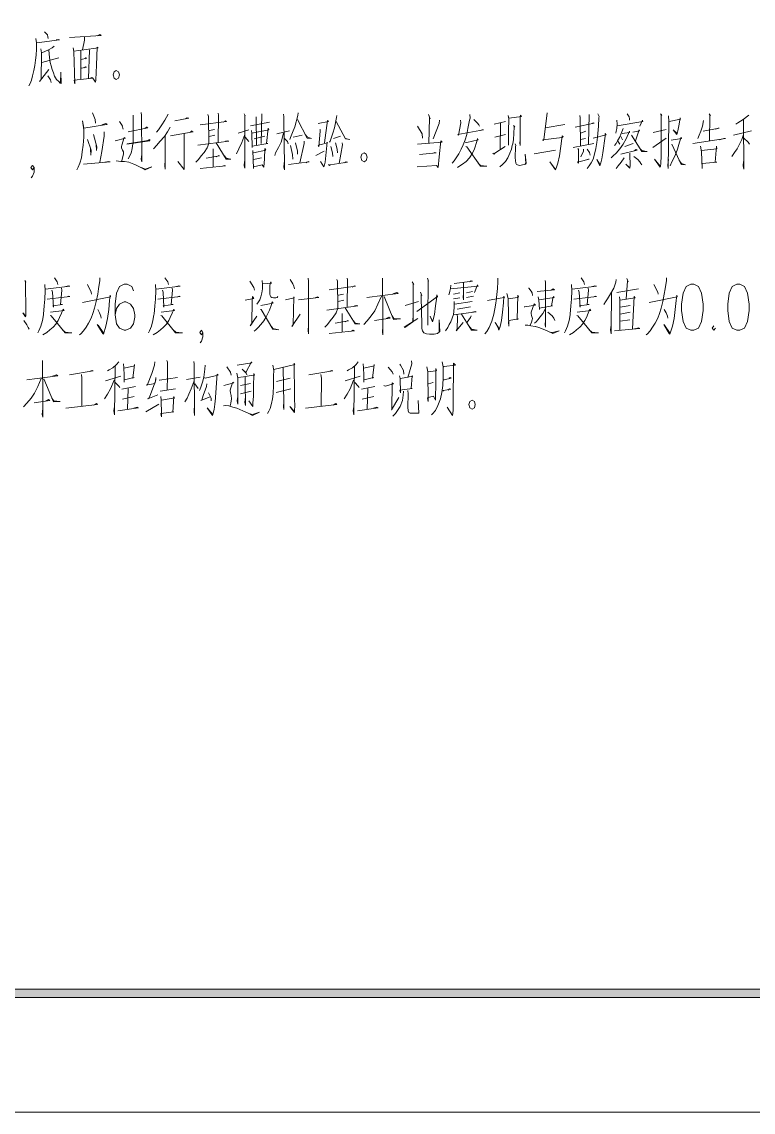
# Model space of a CAD drawing. Header units: millimetres. Extents: x 0 to 586, y 0 to 414.
# Drawn here: x 399.9 to 460.6, y 0 to 90.4 of the extents above; entities that cross this region are included whole.
import ezdxf

# ---------------------------------------------------------------- set-up
doc = ezdxf.new("R2010")
doc.units = ezdxf.units.MM

msp = doc.modelspace()

# ---------------------------------------------------------------- hatches: boundary and pattern name
h = msp.add_hatch(color=0)
h.dxf.hatch_style = 2
h.paths.add_polyline_path([(24.302861, 9.514417), (24.994306, 10.205861), (575.429944, 10.205861), (576.117861, 9.514417)])

# ---------------------------------------------------------------- linework, layer by layer
at = {"color": 0, "lineweight": 0}
for points in [[(0, 0), (585.632278, 0), (585.632278, 414.0835), (0, 414.0835)], [(407.969861, 86.038972), (407.895778, 86.300028), (407.708806, 86.409389), (407.525361, 86.300028), (407.44775, 86.038972), (407.525361, 85.774389), (407.708806, 85.665028), (407.895778, 85.774389)], [(428.526222, 79.202139), (428.448611, 79.466722), (428.265167, 79.576083), (428.078194, 79.466722), (428.004111, 79.202139), (428.078194, 78.937556), (428.265167, 78.828194), (428.448611, 78.937556)], [(455.379667, 68.67525), (454.998667, 68.491806), (454.744667, 67.945), (454.617667, 67.034833), (454.617667, 66.488028), (454.744667, 65.577861), (454.998667, 65.034583), (455.379667, 64.851139), (455.637194, 64.851139), (456.018194, 65.034583), (456.272194, 65.577861), (456.399194, 66.488028), (456.399194, 67.034833), (456.272194, 67.945), (456.018194, 68.491806), (455.637194, 68.67525)], [(459.203778, 68.67525), (458.822778, 68.491806), (458.56525, 67.945), (458.43825, 67.034833), (458.43825, 66.488028), (458.56525, 65.577861), (458.822778, 65.034583), (459.203778, 64.851139), (459.457778, 64.851139), (459.838778, 65.034583), (460.096306, 65.577861), (460.223306, 66.488028), (460.223306, 67.034833), (460.096306, 67.945), (459.838778, 68.491806), (459.457778, 68.67525)], [(437.497361, 58.695167), (437.41975, 58.95975), (437.236306, 59.069111), (437.052861, 58.95975), (436.97525, 58.695167), (437.052861, 58.430583), (437.236306, 58.321222), (437.41975, 58.430583)], [(24.302861, 9.514417), (24.994306, 10.205861), (575.429944, 10.205861), (576.117861, 9.514417)]]:
    msp.add_lwpolyline(points, close=True, dxfattribs=at)
for points in [[(401.7645, 89.616139), (401.997333, 89.355083), (402.025556, 89.203389), (402.05025, 89.055222)], [(401.03425, 89.055222), (401.083639, 88.684806), (401.083639, 88.162694), (401.058944, 87.675861), (401.006028, 87.266639), (400.953111, 86.818611), (400.8755, 86.409389), (400.773194, 85.961361), (400.667361, 85.590944), (400.561528, 85.329889), (400.459222, 85.142917)], [(401.111861, 88.684806), (403.013333, 88.942333), (402.911028, 88.981139), (402.727583, 88.942333)], [(403.824722, 89.129306), (406.456444, 89.316278), (406.354139, 89.390361), (406.117778, 89.281)], [(405.077083, 89.168111), (405.077083, 88.907056), (404.918333, 88.123889)], [(401.450528, 88.197972), (401.503444, 87.862833), (401.503444, 87.78875), (401.475222, 85.665028), (401.344694, 85.478056), (402.103167, 86.483472)], [(402.544139, 88.42375), (402.388917, 88.272056), (402.074944, 88.123889), (401.528139, 87.862833)], [(402.103167, 88.088611), (402.180778, 87.492417), (402.233694, 87.079667), (402.311306, 86.783333), (402.388917, 86.483472), (402.49475, 86.222417), (402.597056, 85.926083), (402.755806, 85.665028), (402.935722, 85.478056), (403.06625, 85.365167), (403.143861, 85.329889), (403.119167, 86.261222), (403.094472, 85.365167)], [(404.135167, 88.272056), (404.188083, 87.975722), (404.241, 86.222417), (404.265694, 85.291083), (404.216306, 85.590944), (405.754417, 85.777917), (405.676806, 85.813194), (405.546278, 85.739111)], [(405.779111, 85.777917), (405.98725, 85.442778), (406.015472, 85.626222), (406.068389, 86.857417), (406.117778, 88.346139), (406.198917, 88.272056), (405.024167, 88.123889), (404.188083, 88.011)], [(404.763111, 88.049806), (404.763111, 85.703833)], [(405.493361, 88.123889), (405.41575, 85.739111)], [(402.935722, 87.453611), (401.528139, 87.079667)], [(404.787806, 87.305444), (405.257, 87.414806), (405.179389, 87.453611), (405.101778, 87.379528)], [(402.025556, 85.961361), (402.205472, 85.703833), (402.258389, 85.626222), (402.311306, 85.403972)], [(404.816028, 86.596361), (405.232306, 86.670444), (405.154694, 86.70925), (405.077083, 86.635167)], [(405.726194, 82.892194), (405.962556, 82.331278), (405.98725, 82.034944)], [(409.116389, 82.705222), (409.116389, 81.325861), (409.116389, 81.251778), (409.116389, 80.507417), (409.038778, 79.9465), (408.936472, 79.537278), (408.700111, 79.08925)], [(409.769028, 82.927472), (409.79725, 82.666417), (409.821944, 79.128056), (409.821944, 78.828194), (409.769028, 79.053972), (409.821944, 79.424389)], [(412.012694, 82.779306), (411.726944, 82.296), (411.490583, 81.88325), (411.204833, 81.474028), (411.049611, 81.287056)], [(412.5595, 82.221917), (413.73425, 82.444167), (413.603722, 82.479444), (413.4485, 82.405361)], [(415.300583, 82.7405), (415.3535, 82.592333), (415.402889, 80.355722), (415.247667, 79.985306), (415.011306, 79.611361), (414.753778, 79.315028), (414.542111, 79.015167), (414.309278, 78.792917)], [(416.161361, 82.853389), (416.186056, 82.705222), (416.161361, 80.468611)], [(418.327417, 82.818111), (418.405028, 82.631139), (418.376806, 82.666417), (418.376806, 78.306083), (418.327417, 78.493056), (418.352111, 78.867)], [(419.315194, 82.557056), (419.343417, 80.207556)], [(419.787917, 82.818111), (419.735, 80.355722)], [(421.587083, 82.779306), (421.611778, 82.557056), (421.611778, 82.405361), (421.664694, 78.457778), (421.664694, 78.157917), (421.611778, 78.418972), (421.664694, 78.902278)], [(422.811222, 82.892194), (422.786528, 82.666417), (422.525472, 81.735083), (422.342028, 81.251778), (422.158583, 80.842556), (422.109194, 80.690861)], [(422.733611, 82.331278), (423.541472, 80.80375), (423.908361, 80.768472), (423.569694, 80.877833), (423.38625, 81.103611)], [(426.0215, 82.666417), (425.993278, 82.51825), (425.813361, 81.661), (425.682833, 81.212972), (425.552306, 80.80375), (425.446472, 80.542694), (425.393556, 80.468611)], [(433.627389, 82.7405), (433.757917, 82.405361), (433.705, 82.479444), (433.652083, 80.355722)], [(437.045806, 82.7405), (437.0705, 82.444167), (437.017583, 82.296), (436.887056, 81.586917), (436.78475, 81.103611), (436.654222, 80.655583), (436.495472, 80.246361), (436.315556, 79.872417), (436.132111, 79.498472), (435.923972, 79.163333), (435.740528, 78.902278), (435.581778, 78.718833)], [(437.384472, 82.331278), (437.694917, 82.034944), (437.80075, 81.88325), (437.853667, 81.773889)], [(440.227861, 82.666417), (440.27725, 82.405361), (440.252556, 81.364667), (440.252556, 80.207556), (440.252556, 80.394528), (440.252556, 80.690861)], [(440.305472, 82.444167), (441.321472, 82.592333), (441.243861, 82.705222), (441.219167, 82.51825), (441.219167, 80.655583), (441.219167, 80.172278), (441.190944, 80.394528), (441.219167, 80.616778)], [(443.459306, 82.892194), (443.434611, 82.631139), (443.173556, 80.690861), (443.120639, 80.5815), (443.095944, 80.655583), (444.711667, 80.842556), (444.792806, 80.916639), (444.711667, 80.990722), (444.609361, 80.133472), (444.478833, 79.315028), (444.348306, 78.718833), (444.242472, 78.383694), (444.140167, 78.157917), (443.695667, 78.828194), (444.164861, 78.196722)], [(446.172167, 82.666417), (446.200389, 82.479444), (446.225083, 80.133472)], [(447.660889, 82.818111), (447.763194, 82.592333), (447.7385, 82.479444), (447.713806, 81.773889), (447.632667, 80.877833), (447.583278, 80.433333), (447.502139, 79.9465), (447.399833, 79.463194), (447.269306, 79.053972), (447.114083, 78.754111), (446.955333, 78.493056), (446.771889, 78.270806)], [(446.955333, 82.7405), (446.902417, 80.281639)], [(450.112694, 82.818111), (450.267917, 82.557056), (450.296139, 82.405361), (450.296139, 82.296)], [(452.878472, 82.818111), (452.980778, 82.666417), (452.927861, 82.7405), (452.927861, 79.315028), (452.903167, 78.680028), (452.878472, 78.457778), (452.85025, 78.383694), (452.381056, 79.053972), (452.85025, 78.457778)], [(453.527583, 82.631139), (453.555806, 82.183111), (453.502889, 78.270806), (453.478194, 78.567139), (453.527583, 79.015167)], [(453.5805, 82.183111), (454.518889, 82.370083), (454.494194, 82.479444), (454.416583, 81.960861), (454.31075, 81.399944), (454.261361, 81.177694), (454.233139, 81.103611), (453.919167, 81.474028), (454.233139, 81.212972)], [(456.893083, 82.818111), (457.023611, 82.631139), (456.970694, 82.705222), (456.921306, 80.542694)], [(460.180972, 82.705222), (459.736472, 82.331278), (459.2955, 82.070222), (459.112056, 81.960861)], [(459.764694, 82.331278), (459.789389, 78.232), (459.736472, 78.493056), (459.764694, 78.867)], [(406.509361, 81.88325), (406.848028, 81.996139), (406.953861, 81.922056), (406.900944, 81.922056), (405.024167, 81.625722), (404.918333, 82.221917), (405.024167, 81.474028), (405.024167, 80.877833), (404.97125, 80.207556), (404.893639, 79.650167), (404.8125, 79.163333), (404.6855, 78.718833), (404.554972, 78.383694), (404.424444, 78.157917)], [(407.969861, 82.183111), (408.153306, 81.922056), (408.230917, 81.773889)], [(408.206222, 81.809167), (408.283833, 81.548111)], [(408.700111, 81.325861), (410.319361, 81.661), (410.238222, 81.699806), (410.266444, 81.735083), (410.107694, 81.625722)], [(408.700111, 81.325861), (410.319361, 81.661), (410.238222, 81.699806), (410.083, 81.586917)], [(412.171444, 81.699806), (411.959778, 81.325861), (411.698722, 80.916639), (411.335361, 80.507417), (411.074306, 80.207556), (410.788556, 79.911222)], [(412.220833, 80.990722), (414.101139, 81.325861), (413.970611, 81.364667), (413.995306, 81.399944), (413.864778, 81.325861)], [(414.672639, 81.88325), (416.863389, 82.183111), (416.761083, 82.221917), (416.577639, 82.109028)], [(415.402889, 81.43875), (415.455806, 81.43875), (415.872083, 81.512833)], [(418.715472, 81.474028), (417.83, 81.212972)], [(418.846, 81.809167), (420.437028, 82.109028)], [(418.927139, 81.43875), (418.951833, 81.212972), (418.976528, 80.020583), (418.976528, 80.133472), (420.281806, 80.355722), (420.175972, 80.355722), (420.3065, 81.625722), (420.359417, 81.474028), (418.951833, 81.212972)], [(421.03675, 81.138889), (422.080972, 81.399944)], [(424.455167, 81.996139), (425.315944, 82.183111), (425.238333, 82.257194), (424.977278, 80.394528)], [(424.610389, 81.512833), (424.638611, 81.474028), (424.638611, 81.364667), (424.508083, 80.094667), (424.455167, 80.172278), (424.610389, 80.246361), (425.238333, 80.394528), (425.213639, 80.468611), (425.083111, 79.08925), (425.054889, 78.792917), (424.977278, 78.567139), (424.924361, 78.418972), (424.663306, 78.867)], [(425.968583, 82.183111), (426.723528, 80.729667), (427.090417, 80.690861), (426.698833, 80.768472)], [(432.713694, 81.773889), (433.080583, 81.138889), (433.129972, 80.80375)], [(434.541083, 82.296), (434.512861, 81.996139), (433.99075, 80.729667)], [(436.262639, 82.296), (436.287333, 82.070222), (436.103889, 81.029528), (436.0545, 81.103611), (438.192333, 81.474028), (438.061806, 81.474028), (437.906583, 81.43875)], [(440.016194, 82.183111), (439.077806, 81.960861)], [(440.668833, 81.847972), (440.774667, 81.735083), (440.72175, 81.735083), (440.697056, 81.177694), (440.668833, 80.690861), (440.619444, 80.320444), (440.566528, 80.172278), (440.488917, 79.872417), (440.358389, 79.537278), (440.199639, 79.163333), (439.9915, 78.867), (439.758667, 78.605944), (439.522306, 78.418972)], [(439.599917, 82.034944), (439.575222, 79.837139)], [(444.919806, 81.922056), (443.304083, 81.661)], [(445.780583, 81.699806), (447.375139, 82.034944), (447.269306, 82.070222), (447.163472, 81.996139)], [(449.774028, 81.586917), (449.615278, 81.177694), (449.460056, 80.842556), (449.304833, 80.5815), (449.174306, 80.355722), (449.043778, 80.172278)], [(449.251917, 82.296), (449.276611, 81.960861), (449.251917, 81.586917), (449.199, 81.364667), (449.146083, 81.212972)], [(449.276611, 81.809167), (451.38975, 82.183111), (451.365056, 82.296), (451.156917, 81.773889)], [(450.557194, 81.287056), (451.128694, 81.399944), (451.104, 81.474028), (450.790028, 80.5815)], [(452.250528, 81.251778), (453.347667, 81.512833)], [(456.423889, 82.257194), (456.346278, 81.773889), (456.21575, 81.364667), (456.085222, 81.029528), (455.954694, 80.768472)], [(456.399194, 81.364667), (457.729167, 81.625722), (457.651556, 81.625722), (457.415194, 81.548111)], [(460.413806, 81.399944), (458.928611, 81.029528)], [(405.334611, 80.690861), (405.623889, 79.798333), (405.595667, 79.389111), (405.570972, 79.911222)], [(405.832028, 81.103611), (406.093083, 80.059389), (406.064861, 79.759528), (406.040167, 80.281639)], [(406.692806, 81.325861), (406.692806, 80.951917), (406.509361, 79.685444), (406.354139, 78.792917)], [(407.6065, 80.5815), (408.467278, 80.80375), (408.361444, 80.842556), (408.178, 80.207556), (408.153306, 80.094667), (408.153306, 79.985306), (408.230917, 79.798333), (408.308528, 79.650167), (408.308528, 79.498472), (408.178, 78.902278)], [(408.597806, 80.281639), (410.499278, 80.5815), (410.421667, 80.655583), (410.188833, 80.542694)], [(408.6225, 80.320444), (410.5275, 80.616778), (410.449889, 80.690861)], [(411.779861, 80.951917), (411.779861, 78.232), (411.726944, 78.493056), (411.779861, 78.979889)], [(413.342667, 81.177694), (413.342667, 79.685444), (413.342667, 78.418972), (413.342667, 78.196722), (412.820556, 78.867)], [(414.4645, 80.207556), (417.046833, 80.542694), (416.944528, 80.5815), (416.761083, 80.542694)], [(415.431111, 80.916639), (415.900306, 81.029528)], [(418.376806, 81.103611), (418.11575, 80.433333), (417.882917, 79.911222), (417.674778, 79.498472)], [(418.405028, 80.877833), (418.715472, 80.507417)], [(419.159972, 80.729667), (420.048972, 80.951917)], [(421.587083, 81.212972), (421.378944, 80.468611), (421.167278, 80.020583), (420.934444, 79.576083), (420.856833, 79.350306)], [(421.664694, 80.768472), (421.92575, 80.507417), (421.978667, 80.320444)], [(422.394944, 80.877833), (423.125194, 81.029528)], [(423.308639, 80.542694), (423.308639, 80.355722), (422.94175, 78.754111)], [(426.30725, 80.951917), (425.732222, 80.768472)], [(432.713694, 80.281639), (434.749222, 80.468611), (434.643389, 80.5815), (434.512861, 79.237417), (434.410556, 78.344889), (434.280028, 78.531861), (432.689, 78.418972)], [(436.654222, 80.468611), (436.78475, 80.433333), (437.747833, 80.655583), (437.670222, 80.768472), (437.617306, 80.507417), (437.433861, 79.911222), (437.253944, 79.537278), (437.017583, 79.163333), (436.731833, 78.867), (436.442556, 78.641222), (436.209722, 78.493056), (436.026278, 78.344889)], [(439.106028, 80.877833), (440.016194, 81.103611)], [(446.225083, 81.212972), (446.669583, 81.364667)], [(446.641361, 80.768472), (446.225083, 80.690861)], [(447.269306, 80.80375), (448.362917, 81.064806), (448.285306, 81.177694), (448.260611, 80.951917), (448.077167, 79.576083), (447.999556, 79.08925), (447.921944, 78.754111), (447.844333, 78.493056), (447.583278, 79.015167), (447.869028, 78.567139)], [(449.696417, 81.177694), (450.296139, 81.251778), (450.296139, 81.364667), (450.006861, 80.729667), (449.774028, 80.281639), (449.48475, 79.911222), (449.199, 79.537278), (448.937944, 79.315028), (448.782722, 79.163333)], [(449.329528, 80.542694), (449.48475, 80.281639)], [(449.565889, 80.916639), (449.721111, 80.655583)], [(450.451361, 81.029528), (451.312139, 79.685444), (451.756639, 79.685444), (451.703722, 79.685444), (451.312139, 79.759528), (451.181611, 79.911222)], [(452.225833, 80.020583), (453.347667, 80.80375)], [(453.73925, 80.616778), (454.600028, 80.768472), (454.571806, 80.877833), (454.441278, 80.468611), (454.286056, 79.872417), (454.077917, 79.350306), (453.816861, 78.828194), (453.658111, 78.493056)], [(455.538417, 80.355722), (458.251278, 80.768472), (458.12075, 80.768472), (457.753861, 80.655583)], [(459.764694, 81.103611), (459.605944, 80.690861), (459.426028, 80.281639), (459.214361, 79.911222), (459.006222, 79.611361), (458.773389, 79.276222)], [(459.789389, 80.80375), (460.128056, 80.468611), (460.258583, 80.281639)], [(415.745083, 79.911222), (415.745083, 78.418972)], [(416.002611, 80.394528), (416.838694, 79.053972), (417.205583, 79.053972), (416.838694, 79.128056), (416.683472, 79.315028)], [(419.029444, 79.759528), (419.082361, 78.270806), (419.082361, 78.418972), (419.812611, 78.567139), (419.943139, 78.383694), (420.02075, 79.08925), (420.048972, 79.9465), (420.126583, 79.798333), (419.082361, 79.576083)], [(422.158583, 80.172278), (422.342028, 79.424389), (422.37025, 79.053972)], [(422.578389, 80.394528), (422.733611, 79.72425), (422.758306, 79.463194)], [(424.271722, 79.350306), (424.952583, 79.72425)], [(425.524083, 80.094667), (425.654611, 79.576083), (425.682833, 79.276222)], [(425.890972, 80.394528), (426.046194, 79.872417), (426.074417, 79.576083)], [(426.462472, 80.394528), (426.490694, 80.246361), (426.201417, 78.680028)], [(432.872444, 79.424389), (434.251806, 79.576083), (434.1495, 79.611361), (434.018972, 79.537278)], [(436.703611, 80.094667), (436.78475, 80.059389), (437.931278, 78.457778), (438.453389, 78.457778), (437.931278, 78.531861), (437.723139, 78.718833)], [(438.947278, 79.537278), (439.053111, 79.463194), (439.130722, 79.537278), (439.966806, 80.094667)], [(440.799361, 80.320444), (440.852278, 80.172278), (440.827583, 80.094667), (440.799361, 79.163333), (440.827583, 78.941083), (440.852278, 78.718833), (440.929889, 78.605944), (441.0075, 78.567139), (441.16625, 78.531861), (441.557833, 78.605944), (441.660139, 78.641222), (441.713056, 78.718833), (441.635444, 79.463194), (441.688361, 78.718833), (441.635444, 78.641222)], [(442.390389, 79.498472), (444.140167, 79.798333)], [(445.625361, 80.020583), (447.346917, 80.355722)], [(446.016944, 79.9465), (446.069861, 79.837139), (446.069861, 78.718833), (445.99225, 78.828194), (446.200389, 78.867), (446.955333, 79.053972), (446.902417, 79.053972), (446.800111, 79.015167)], [(446.486139, 79.872417), (446.486139, 79.72425), (446.253306, 79.237417)], [(446.771889, 79.872417), (446.983556, 79.611361), (447.032944, 79.389111)], [(449.565889, 79.463194), (450.920556, 79.798333), (450.842944, 79.837139), (450.712417, 79.759528)], [(450.606583, 80.355722), (449.904556, 80.094667)], [(453.816861, 80.281639), (454.571806, 78.605944), (454.938694, 78.567139), (454.600028, 78.680028), (454.416583, 78.941083)], [(456.191056, 80.133472), (456.268667, 79.650167), (456.321583, 78.270806), (456.321583, 78.680028), (457.545722, 78.792917), (457.3905, 78.792917), (457.521028, 80.133472), (457.545722, 79.911222), (456.268667, 79.759528)], [(404.995944, 78.641222), (407.214917, 78.828194), (407.084389, 78.867), (406.770417, 78.792917)], [(407.708806, 78.902278), (408.075694, 78.867), (408.386139, 78.867), (408.753028, 78.792917), (409.169306, 78.641222), (409.246917, 78.605944), (409.6385, 78.418972), (410.030083, 78.232), (410.107694, 78.157917), (410.658028, 78.418972), (410.107694, 78.232), (409.79725, 78.344889)], [(415.170056, 79.128056), (416.263667, 79.315028), (416.214278, 79.350306), (416.002611, 79.237417)], [(419.107056, 79.015167), (419.759694, 79.163333)], [(422.003361, 78.605944), (423.724917, 78.828194), (423.647306, 78.867), (423.463861, 78.754111)], [(425.315944, 78.605944), (425.393556, 78.531861), (425.446472, 78.567139), (426.882278, 78.792917), (426.776444, 78.828194), (426.645917, 78.754111)], [(449.851639, 79.163333), (449.615278, 78.792917), (449.354222, 78.493056), (449.174306, 78.270806)], [(450.320833, 79.537278), (450.320833, 79.424389), (450.345528, 78.531861), (450.320833, 78.306083), (449.982167, 78.641222), (450.296139, 78.344889)], [(450.6595, 79.276222), (450.973472, 79.015167), (451.156917, 78.828194), (451.234528, 78.680028), (451.312139, 78.567139)], [(400.649722, 77.487639), (400.755556, 77.635806), (400.886083, 77.970944), (400.886083, 78.344889), (400.755556, 78.531861), (400.625028, 78.344889), (400.755556, 78.157917), (400.886083, 78.344889)], [(414.672639, 78.270806), (416.761083, 78.493056), (416.65525, 78.531861), (416.524722, 78.457778)], [(400.120556, 68.996278), (400.198167, 68.848111), (400.169944, 68.922194), (400.198167, 66.276361), (400.198167, 66.050583), (400.169944, 65.9765), (399.961806, 66.311639), (400.169944, 66.050583)], [(402.572361, 69.218528), (402.805194, 68.883389), (402.858111, 68.661139)], [(406.354139, 69.218528), (406.354139, 68.996278), (406.248306, 68.287194), (406.170694, 67.839167), (406.040167, 67.242972), (405.909639, 66.685583), (405.779111, 66.237556), (405.623889, 65.867139), (405.412222, 65.454389), (405.204083, 65.11925), (404.995944, 64.822917), (404.763111, 64.561861), (404.657278, 64.487778)], [(411.744583, 69.218528), (411.977417, 68.883389), (412.030333, 68.661139)], [(418.803667, 68.922194), (419.117639, 68.400083), (419.167028, 68.177833)], [(419.819667, 68.996278), (419.847889, 68.661139), (419.847889, 68.287194), (419.794972, 67.952056), (419.717361, 67.616917), (419.611528, 67.394667), (419.509222, 67.207694), (419.378694, 67.020722)], [(419.872583, 68.696417), (420.578139, 68.774028), (420.525222, 68.883389), (420.447611, 68.587056), (420.447611, 68.326), (420.447611, 68.100222), (420.447611, 67.839167), (420.472306, 67.729806), (420.525222, 67.616917), (420.627528, 67.581639), (420.758056, 67.542833), (420.9415, 67.542833), (421.047333, 67.581639), (421.124944, 67.655722)], [(422.140944, 69.070361), (422.349083, 68.696417), (422.454917, 68.512972), (422.507833, 68.287194)], [(423.629667, 69.18325), (423.654361, 68.922194), (423.654361, 64.561861), (423.629667, 64.858194), (423.654361, 65.232139)], [(426.003861, 69.070361), (426.05325, 68.922194), (426.106167, 66.685583), (425.950944, 66.311639), (425.714583, 65.941222), (425.453528, 65.641361), (425.245389, 65.345028), (425.012556, 65.11925)], [(426.864639, 69.18325), (426.889333, 69.031556), (426.864639, 66.798472)], [(429.810333, 69.18325), (429.838556, 66.128194), (429.838556, 64.487778), (429.785639, 64.710028), (429.838556, 65.196861)], [(432.262139, 68.883389), (432.392667, 68.661139), (432.33975, 68.735222), (432.33975, 65.641361), (432.315056, 65.867139), (432.315056, 65.567278), (431.662417, 65.083972), (431.6095, 65.11925), (432.731333, 65.828333)], [(433.539194, 69.18325), (433.620333, 68.922194), (433.592111, 68.996278), (433.567417, 65.828333), (433.567417, 65.270944), (433.567417, 65.715444)], [(435.758167, 68.735222), (437.271583, 68.922194), (437.16575, 68.957472), (437.010528, 68.883389)], [(436.513111, 68.809306), (436.513111, 67.394667), (436.488417, 67.616917), (436.513111, 67.877972)], [(439.3565, 69.18325), (439.3565, 68.883389), (439.331806, 68.326), (439.254194, 67.581639), (439.254194, 67.504028), (439.176583, 66.946639), (439.046056, 66.202278), (438.862611, 65.606083), (438.654472, 65.083972), (438.442806, 64.748833), (438.287583, 64.561861)], [(443.297028, 68.996278), (443.321722, 68.848111), (443.321722, 65.11925), (443.297028, 65.345028), (443.321722, 65.680167)], [(446.270944, 69.218528), (446.503778, 68.883389), (446.556694, 68.661139)], [(449.191944, 69.070361), (449.163722, 68.848111), (448.983806, 68.361278), (448.72275, 67.877972), (448.461694, 67.46875), (448.302944, 67.207694), (448.172417, 66.985444)], [(450.077417, 69.144444), (450.18325, 68.883389), (450.130333, 68.922194), (450.0245, 67.46875)], [(453.365306, 69.218528), (453.365306, 68.996278), (453.259472, 68.287194), (453.181861, 67.839167), (453.051333, 67.242972), (452.920806, 66.685583), (452.790278, 66.237556), (452.635056, 65.867139), (452.426917, 65.454389), (452.21525, 65.11925), (452.007111, 64.822917), (451.774278, 64.561861), (451.668444, 64.487778)], [(401.789194, 68.661139), (401.813889, 68.139028), (401.789194, 67.429944), (401.736278, 66.872556), (401.683361, 66.202278), (401.658667, 66.128194), (401.581056, 65.680167), (401.450528, 65.196861), (401.291778, 64.822917), (401.214167, 64.635944)], [(401.842111, 68.251917), (403.849417, 68.512972), (403.718889, 68.54825), (403.535444, 68.474167)], [(402.360694, 68.177833), (402.413611, 68.026139), (402.491222, 66.759667), (402.441833, 66.872556), (403.249694, 66.985444), (403.090944, 66.985444), (403.196778, 68.177833), (403.172083, 68.361278)], [(405.648583, 67.839167), (405.623889, 68.026139), (405.309917, 68.661139)], [(409.134028, 68.128444), (409.007028, 68.491806), (408.626028, 68.67525), (408.3685, 68.67525), (407.9875, 68.491806), (407.7335, 67.945), (407.6065, 67.034833), (407.6065, 66.124667), (407.7335, 65.397944), (407.9875, 65.034583), (408.3685, 64.851139), (408.4955, 64.851139), (408.880028, 65.034583), (409.134028, 65.397944), (409.261028, 65.94475), (409.261028, 66.124667), (409.134028, 66.671472), (408.880028, 67.034833), (408.4955, 67.218278), (408.3685, 67.218278), (407.9875, 67.034833), (407.7335, 66.671472), (407.6065, 66.124667)], [(410.961417, 68.661139), (410.989639, 68.139028), (410.961417, 67.429944), (410.9085, 66.872556), (410.859111, 66.202278), (410.830889, 66.128194), (410.753278, 65.680167), (410.62275, 65.196861), (410.467528, 64.822917), (410.386389, 64.635944)], [(411.014333, 68.251917), (413.021639, 68.512972), (412.891111, 68.54825), (412.711194, 68.474167)], [(411.536444, 68.177833), (411.589361, 68.026139), (411.666972, 66.759667), (411.614056, 66.872556), (412.421917, 66.985444), (412.266694, 66.985444), (412.369, 68.177833), (412.344306, 68.361278)], [(425.375917, 68.213111), (427.566667, 68.512972), (427.464361, 68.54825), (427.280917, 68.435361)], [(426.106167, 67.765083), (426.159083, 67.765083), (426.575361, 67.839167)], [(428.505056, 67.581639), (431.087389, 67.916778), (430.985083, 67.990861), (430.646417, 67.877972)], [(432.939472, 68.026139), (433.07, 67.729806), (433.020611, 67.803889), (433.045306, 66.276361), (433.07, 65.532), (433.07, 65.009889), (433.122917, 64.822917), (433.22875, 64.635944), (433.436889, 64.561861), (433.697944, 64.523056), (434.089528, 64.523056), (434.375278, 64.600667), (434.558722, 64.748833), (434.505806, 65.715444), (434.505806, 64.710028), (434.452889, 64.67475)], [(435.472417, 68.587056), (435.444194, 68.326), (435.391278, 68.100222), (435.366583, 67.952056), (435.313667, 67.803889)], [(435.444194, 68.287194), (437.740778, 68.512972), (437.687861, 68.622333), (437.426806, 67.990861)], [(436.202667, 67.952056), (435.680556, 67.839167)], [(437.271583, 68.064944), (436.774167, 67.952056)], [(440.114972, 67.916778), (440.217278, 67.504028), (440.2455, 66.128194), (440.294889, 65.196861), (440.2455, 65.567278), (440.270194, 65.680167), (441.078056, 65.793056), (440.97575, 65.75425), (441.025139, 67.765083), (441.078056, 67.616917), (441.000444, 67.581639), (440.217278, 67.46875)], [(441.914139, 68.361278), (441.938833, 68.361278), (442.122278, 68.100222), (442.228111, 67.952056), (442.252806, 67.729806)], [(442.619694, 68.064944), (444.080194, 68.213111), (443.949667, 68.287194), (443.790917, 68.177833)], [(445.487778, 68.661139), (445.512472, 68.139028), (445.487778, 67.429944), (445.434861, 66.872556), (445.381944, 66.202278), (445.35725, 66.128194), (445.279639, 65.680167), (445.149111, 65.196861), (444.990361, 64.822917), (444.91275, 64.635944)], [(445.540694, 68.251917), (447.548, 68.512972), (447.417472, 68.54825), (447.234028, 68.474167)], [(446.062806, 68.177833), (446.112194, 68.026139), (446.189806, 66.759667), (446.140417, 66.872556), (446.948278, 66.985444), (446.793056, 66.985444), (446.895361, 68.177833), (446.870667, 68.361278)], [(448.800361, 67.952056), (448.772139, 64.935806), (448.772139, 64.561861), (448.72275, 64.897), (448.772139, 65.270944)], [(449.244861, 67.990861), (451.044028, 68.287194)], [(452.65975, 67.839167), (452.635056, 68.026139), (452.321083, 68.661139)], [(401.969111, 67.429944), (403.849417, 67.655722), (403.743583, 67.691), (403.641278, 67.616917)], [(406.117778, 65.345028), (406.586972, 64.600667), (406.639889, 64.523056), (406.848028, 65.196861), (406.978556, 65.828333), (407.084389, 66.572694), (407.162, 67.320583), (407.214917, 67.765083), (407.239611, 67.616917), (404.918333, 67.168889)], [(411.144861, 67.429944), (413.021639, 67.655722), (412.919333, 67.691), (412.8135, 67.616917)], [(418.412083, 67.355861), (419.117639, 67.504028), (419.011806, 67.655722), (418.987111, 67.355861), (418.958889, 65.380306), (418.828361, 65.232139), (419.378694, 66.015306)], [(419.717361, 66.907833), (420.733361, 67.094806), (420.65575, 67.207694), (420.549917, 66.907833), (420.419389, 66.537417), (420.288861, 66.237556), (420.158333, 65.9765), (419.950194, 65.641361), (419.717361, 65.345028), (419.481, 65.083972), (419.297556, 64.897), (419.142333, 64.784111)], [(421.749361, 67.394667), (422.479611, 67.542833), (422.430222, 67.616917), (422.377306, 65.306222), (422.271472, 65.158056), (422.977028, 66.202278)], [(422.821806, 67.394667), (424.515139, 67.581639), (424.412833, 67.616917), (424.201167, 67.542833)], [(426.134389, 67.242972), (426.603583, 67.355861)], [(429.708028, 67.691), (429.41875, 67.020722), (429.157694, 66.463333), (428.871944, 66.050583), (428.533278, 65.641361), (428.244, 65.345028)], [(429.940861, 67.655722), (430.724028, 65.75425), (431.299056, 65.793056), (430.748722, 65.828333), (430.5935, 66.050583)], [(431.687111, 66.907833), (432.78425, 67.242972)], [(432.653722, 66.424528), (434.375278, 67.655722), (434.297667, 67.803889), (434.269444, 67.581639), (434.297667, 67.616917), (434.191833, 66.872556), (434.114222, 66.163472), (433.983694, 65.641361), (433.959, 65.567278), (433.750861, 66.015306), (433.959, 65.641361)], [(435.733472, 67.242972), (435.758167, 67.059528), (435.733472, 66.759667), (435.70525, 66.424528), (435.680556, 66.163472), (435.574722, 65.867139), (435.472417, 65.567278), (435.341889, 65.345028), (435.211361, 65.083972), (435.027917, 64.822917)], [(435.680556, 67.46875), (436.227361, 67.542833)], [(435.782861, 67.020722), (437.243361, 67.242972)], [(436.774167, 67.581639), (437.349194, 67.691)], [(438.523944, 67.320583), (439.878611, 67.581639), (439.931528, 67.581639), (439.878611, 67.691), (439.825694, 67.133611), (439.748083, 66.350444), (439.670472, 65.680167), (439.564639, 65.158056), (439.462333, 64.858194), (439.384722, 65.045167), (439.254194, 65.306222), (439.148361, 65.493194), (439.487028, 64.971083), (439.539944, 65.11925)], [(441.54725, 66.798472), (441.600167, 66.798472), (442.489167, 66.946639), (442.383333, 67.059528), (442.146972, 66.350444), (442.146972, 66.237556), (442.175194, 66.089389), (442.228111, 65.902417), (442.252806, 65.828333), (442.228111, 65.715444), (442.175194, 65.532), (442.044667, 65.270944)], [(442.722, 67.616917), (442.774917, 67.355861), (442.799611, 66.985444), (442.827833, 66.572694)], [(442.799611, 67.394667), (444.051972, 67.581639), (443.974361, 67.655722), (443.921444, 67.504028), (443.819139, 66.872556), (443.89675, 66.872556), (442.799611, 66.685583)], [(445.671222, 67.429944), (447.548, 67.655722), (447.442167, 67.691), (447.339861, 67.616917)], [(449.453, 67.616917), (449.502389, 67.394667), (449.502389, 64.858194)], [(449.502389, 67.355861), (450.75475, 67.542833), (450.677139, 67.655722), (450.546611, 64.971083)], [(453.128944, 65.345028), (453.598139, 64.600667), (453.651056, 64.523056), (453.859194, 65.196861), (453.989722, 65.828333), (454.095556, 66.572694), (454.173167, 67.320583), (454.226083, 67.765083), (454.250778, 67.616917), (451.9295, 67.168889)], [(402.258389, 66.350444), (403.380222, 66.498611), (403.302611, 66.6115), (403.172083, 66.276361), (403.013333, 65.902417), (402.882806, 65.680167), (402.727583, 65.419111), (402.727583, 65.380306), (402.466528, 65.11925), (402.205472, 64.897), (401.944417, 64.67475), (401.60575, 64.487778)], [(402.230167, 66.089389), (402.311306, 66.050583), (403.457833, 64.635944), (404.032861, 64.635944), (404.004639, 64.635944), (403.482528, 64.710028), (403.249694, 64.897)], [(406.170694, 66.572694), (406.325917, 66.311639), (406.43175, 66.015306), (406.456444, 65.867139)], [(411.430611, 66.350444), (412.552444, 66.498611), (412.474833, 66.6115), (412.344306, 66.276361), (412.189083, 65.902417), (412.058556, 65.680167), (411.899806, 65.419111), (411.899806, 65.380306), (411.63875, 65.11925), (411.377694, 64.897), (411.116639, 64.67475), (410.777972, 64.487778)], [(411.405917, 66.089389), (411.483528, 66.050583), (412.630056, 64.635944), (413.205083, 64.635944), (413.180389, 64.635944), (412.658278, 64.710028), (412.421917, 64.897)], [(419.689139, 66.572694), (419.742056, 66.572694), (420.708667, 64.935806), (421.202556, 64.897), (420.708667, 65.009889), (420.578139, 65.158056)], [(425.167778, 66.537417), (427.750111, 66.872556), (427.644278, 66.907833), (427.464361, 66.872556)], [(426.444833, 66.237556), (426.444833, 64.748833)], [(426.705889, 66.724389), (427.541972, 65.380306), (427.905333, 65.380306), (427.541972, 65.454389), (427.383222, 65.641361)], [(435.680556, 66.128194), (437.557333, 66.38925), (437.479722, 66.424528), (437.271583, 66.350444)], [(435.991, 66.128194), (436.019222, 65.9765), (435.991, 64.935806), (435.913389, 64.822917), (436.488417, 65.493194)], [(437.088139, 66.798472), (435.991, 66.6115)], [(436.357889, 66.202278), (437.193972, 64.858194), (437.663167, 64.858194), (437.193972, 64.935806), (436.957611, 65.232139)], [(437.16575, 66.050583), (437.112833, 65.902417), (436.827083, 65.532)], [(443.297028, 66.6115), (443.088889, 66.237556), (442.877222, 65.9765), (442.697306, 65.715444), (442.538556, 65.567278), (442.408028, 65.454389)], [(443.505167, 66.350444), (443.868528, 66.050583), (444.027278, 65.867139), (444.104889, 65.680167)], [(445.956972, 66.350444), (447.078806, 66.498611), (447.001194, 66.6115), (446.870667, 66.276361), (446.711917, 65.902417), (446.581389, 65.680167), (446.426167, 65.419111), (446.426167, 65.380306), (446.165111, 65.11925), (445.904056, 64.897), (445.643, 64.67475), (445.304333, 64.487778)], [(445.932278, 66.089389), (446.009889, 66.050583), (447.156417, 64.635944), (447.731444, 64.635944), (447.703222, 64.635944), (447.181111, 64.710028), (446.948278, 64.897)], [(449.530611, 66.759667), (450.338472, 66.907833)], [(450.338472, 66.350444), (449.530611, 66.202278)], [(453.181861, 66.572694), (453.337083, 66.311639), (453.442917, 66.015306), (453.467611, 65.867139)], [(400.039417, 65.680167), (400.300472, 65.306222), (400.406306, 65.083972), (400.483917, 64.935806)], [(406.195389, 65.270944), (406.664583, 64.600667), (406.639889, 64.600667)], [(425.873333, 65.454389), (426.966944, 65.641361), (426.914028, 65.680167), (426.705889, 65.567278)], [(429.133, 65.680167), (430.438278, 65.867139), (430.332444, 65.941222), (430.096083, 65.828333)], [(441.628389, 65.270944), (441.861222, 65.270944), (442.097583, 65.232139), (442.460944, 65.158056), (442.489167, 65.158056), (442.774917, 65.083972), (443.138278, 64.935806), (443.505167, 64.784111), (443.766222, 64.67475), (443.819139, 64.635944), (443.921444, 64.600667), (444.46825, 64.822917), (443.89675, 64.67475), (443.660389, 64.710028)], [(449.530611, 65.606083), (450.313778, 65.715444)], [(453.206556, 65.270944), (453.679278, 64.600667), (453.651056, 64.600667)], [(457.291722, 65.2145), (457.164722, 65.034583), (457.291722, 64.851139), (457.418722, 65.034583)], [(414.665583, 63.8175), (414.771417, 63.965667), (414.901944, 64.300806), (414.901944, 64.67475), (414.771417, 64.858194), (414.640889, 64.67475), (414.771417, 64.487778), (414.901944, 64.67475)], [(425.375917, 64.600667), (427.464361, 64.822917), (427.358528, 64.858194), (427.228, 64.784111)], [(449.061417, 64.822917), (449.922194, 64.897), (451.146333, 65.009889), (451.044028, 65.045167), (450.885278, 65.009889)], [(450.807667, 65.009889), (450.705361, 64.971083)], [(401.581056, 62.346417), (401.60575, 59.291361), (401.60575, 57.650944), (401.552833, 57.876722), (401.60575, 58.360028)], [(403.821194, 61.154028), (405.803806, 61.489167), (405.7015, 61.527972), (405.54275, 61.453889)], [(407.916944, 62.233528), (407.7335, 62.011278), (407.423056, 61.750222), (407.109083, 61.56325), (406.978556, 61.489167)], [(407.6065, 61.863111), (407.553583, 57.837917), (407.500667, 58.173056), (407.553583, 58.547)], [(408.308528, 62.085361), (408.33675, 61.750222), (408.361444, 61.11875), (408.361444, 60.557833)], [(408.361444, 60.744806), (409.197528, 60.931778), (409.091694, 60.892972), (409.222222, 62.011278), (409.222222, 61.898389), (408.361444, 61.714944)], [(410.919083, 62.233528), (410.890861, 61.972472), (410.658028, 61.266917), (410.291139, 60.370861), (410.188833, 60.296778), (410.919083, 60.444944), (410.996694, 60.744806), (410.996694, 60.931778), (410.968472, 60.631917), (410.499278, 59.40425), (410.446361, 59.252556), (410.315833, 59.178472), (411.151917, 59.513611)], [(411.910389, 62.346417), (411.959778, 62.19825), (411.959778, 61.079944), (411.935083, 59.922833)], [(414.150528, 62.272333), (414.17875, 62.085361), (414.203444, 57.799111), (414.17875, 58.13425), (414.203444, 58.695167)], [(415.092444, 61.972472), (415.064222, 61.637333), (414.961917, 60.967056), (414.856083, 60.557833), (414.725556, 60.148611), (414.619722, 59.84875)], [(416.891611, 61.824306), (417.177361, 61.376278), (417.254972, 61.11875)], [(417.752389, 61.972472), (418.951833, 62.159444), (418.923611, 62.233528), (418.454417, 61.341), (418.143972, 61.637333), (418.482639, 61.302194), (418.535556, 61.154028)], [(420.698083, 61.972472), (420.775694, 61.527972), (420.751, 61.079944), (420.751, 60.296778), (420.726306, 59.587694), (420.673389, 59.178472), (420.595778, 58.76925), (420.46525, 58.360028), (420.359417, 58.13425), (420.257111, 57.950806)], [(420.775694, 61.602056), (422.525472, 62.011278), (422.472556, 62.124167), (422.472556, 61.56325), (422.49725, 60.035722), (422.49725, 59.252556), (422.49725, 59.143194), (422.525472, 58.582278), (422.49725, 58.211861), (422.49725, 58.024889), (422.109194, 58.547), (422.472556, 58.13425)], [(421.558861, 61.750222), (421.611778, 58.808056), (421.611778, 58.285944), (421.587083, 58.508194), (421.611778, 58.956222)], [(423.700222, 61.154028), (425.679306, 61.489167), (425.577, 61.527972), (425.421778, 61.453889)], [(427.792444, 62.233528), (427.612528, 62.011278), (427.298556, 61.750222), (426.984583, 61.56325), (426.854056, 61.489167)], [(427.482, 61.863111), (427.429083, 57.837917), (427.376167, 58.173056), (427.429083, 58.547)], [(428.184028, 62.085361), (428.21225, 61.750222), (428.236944, 61.11875), (428.236944, 60.557833)], [(428.236944, 60.744806), (429.073028, 60.931778), (428.967194, 60.892972), (429.097722, 62.011278), (429.097722, 61.898389), (428.236944, 61.714944)], [(430.272472, 61.789028), (430.611139, 61.415083), (430.68875, 61.228111), (430.586444, 61.453889)], [(431.235556, 62.050083), (431.288472, 61.972472), (431.549528, 61.527972), (431.57775, 61.228111)], [(432.202167, 62.311139), (432.226861, 62.085361), (431.888194, 60.931778)], [(433.479222, 61.824306), (433.556833, 61.415083), (433.585056, 58.956222), (433.532139, 59.252556), (433.585056, 59.291361), (434.029556, 59.40425), (434.184778, 59.069111), (434.209472, 59.217278), (434.237694, 60.444944), (434.237694, 61.676139), (434.287083, 61.527972), (434.184778, 61.489167), (433.585056, 61.415083)], [(434.759806, 62.233528), (434.837417, 61.824306), (434.837417, 60.967056), (434.809194, 60.2615), (434.731583, 59.700583), (434.601056, 59.178472), (434.392917, 58.621083), (434.184778, 58.211861), (433.948417, 57.912), (433.870806, 57.837917)], [(434.862111, 61.824306), (434.890333, 61.863111), (435.853417, 61.972472), (435.698194, 62.124167), (435.698194, 61.863111), (435.669972, 59.104389), (435.669972, 58.582278), (435.669972, 58.211861), (435.620583, 57.799111), (435.176083, 58.472917)], [(401.475222, 60.857694), (401.189472, 60.183889), (400.928417, 59.6265), (400.639139, 59.217278), (400.300472, 58.808056), (400.014722, 58.508194)], [(400.275778, 60.744806), (402.858111, 61.079944), (402.752278, 61.154028), (402.413611, 61.041139)], [(401.711583, 60.818889), (402.491222, 58.917417), (403.06625, 58.956222), (402.519444, 58.9915), (402.360694, 59.217278)], [(404.8125, 61.192833), (404.865417, 60.892972), (404.840722, 58.547)], [(407.525361, 60.706), (407.239611, 60.000444), (406.978556, 59.552417), (406.745722, 59.178472)], [(408.075694, 61.041139), (406.823333, 60.670722)], [(411.282444, 60.706), (411.307139, 60.706), (412.795861, 60.931778)], [(414.17875, 60.670722), (413.917694, 60.000444), (413.73425, 59.552417), (413.579028, 59.217278), (413.395583, 58.917417)], [(413.550806, 60.780083), (414.672639, 60.967056)], [(414.961917, 60.931778), (415.092444, 60.892972), (416.161361, 61.11875), (416.08375, 61.228111), (416.055528, 60.967056), (416.055528, 60.892972), (415.953222, 59.291361), (415.953222, 59.217278), (415.900306, 58.730444), (415.822694, 58.285944), (415.741556, 57.986083), (415.692167, 57.799111), (415.247667, 58.434111), (415.716861, 57.876722), (415.769778, 58.098972)], [(417.724167, 61.302194), (417.805306, 60.892972), (417.805306, 59.217278), (417.805306, 58.730444), (417.752389, 58.9915), (417.805306, 59.365444)], [(417.805306, 60.931778), (418.2745, 61.005861), (418.743694, 61.079944), (419.184667, 61.11875), (419.135278, 61.266917), (419.107056, 60.109806), (419.082361, 59.40425), (419.054139, 58.808056), (419.029444, 58.547), (418.715472, 58.9915)], [(418.405028, 60.967056), (418.405028, 60.035722), (418.429722, 59.143194), (418.429722, 59.104389), (418.429722, 58.621083), (418.376806, 58.882139), (418.429722, 59.326639)], [(422.133889, 60.892972), (421.012056, 60.596639)], [(424.691528, 61.192833), (424.740917, 60.892972), (424.716222, 58.547)], [(427.400861, 60.706), (427.115111, 60.000444), (426.854056, 59.552417), (426.621222, 59.178472)], [(427.951194, 61.041139), (426.698833, 60.670722)], [(431.210861, 61.079944), (431.263778, 60.857694), (431.288472, 59.665306), (431.235556, 59.887556), (432.255083, 60.035722), (432.177472, 60.035722), (432.255083, 61.079944), (432.308, 61.041139), (431.288472, 60.857694)], [(434.862111, 60.744806), (434.915028, 60.744806), (435.490056, 60.892972), (435.408917, 60.931778), (435.331306, 60.892972)], [(407.631194, 60.519028), (407.916944, 60.222694), (407.994556, 60.109806)], [(408.178, 59.961639), (409.299833, 60.183889)], [(408.700111, 60.035722), (408.647194, 58.321222)], [(411.360056, 59.813472), (412.612417, 60.000444)], [(414.231667, 60.409667), (414.517417, 60.035722)], [(415.222972, 60.409667), (415.19475, 60.183889), (414.933694, 59.439528), (414.803167, 59.069111), (414.725556, 59.030306), (415.508722, 59.326639)], [(416.630556, 60.2615), (417.463111, 60.48375), (417.3855, 60.557833), (417.307889, 60.335583), (417.177361, 60.000444), (417.152667, 59.84875), (417.177361, 59.665306), (417.254972, 59.439528), (417.283194, 59.178472), (417.202056, 58.808056), (417.152667, 58.582278)], [(418.013444, 60.2615), (418.846, 60.444944)], [(418.013444, 59.587694), (418.898917, 59.813472)], [(420.987361, 59.700583), (422.186806, 60.000444)], [(427.506694, 60.519028), (427.792444, 60.222694), (427.873583, 60.109806)], [(428.0535, 59.961639), (429.175333, 60.183889)], [(428.575611, 60.035722), (428.522694, 58.321222)], [(429.905583, 60.2615), (430.011417, 60.222694), (430.716972, 60.409667), (430.611139, 60.48375), (430.586444, 58.247139), (430.558222, 58.247139), (431.157944, 59.291361)], [(431.549528, 59.813472), (431.524833, 59.478333), (431.447222, 59.030306), (431.263778, 58.547), (431.105028, 58.285944), (430.872194, 57.950806), (430.664056, 57.725028)], [(431.888194, 59.84875), (431.916417, 59.587694), (431.888194, 58.472917), (431.916417, 58.173056), (431.994028, 58.024889), (432.096333, 57.986083), (432.801889, 57.986083), (432.748972, 59.030306)], [(433.60975, 60.409667), (434.001333, 60.519028), (433.976639, 60.519028)], [(434.809194, 59.813472), (434.862111, 59.84875), (435.461833, 59.961639), (435.359528, 60.000444), (435.253694, 59.887556)], [(400.900194, 58.843333), (402.205472, 59.030306), (402.099639, 59.104389), (401.866806, 58.9915)], [(409.197528, 59.365444), (408.230917, 59.143194)], [(411.412972, 59.365444), (411.437667, 59.069111), (411.465889, 57.912), (411.465889, 57.68975), (411.412972, 57.950806), (412.481889, 58.098972), (412.404278, 58.060167), (412.481889, 59.365444), (412.457194, 59.217278), (412.5595, 59.252556), (411.465889, 59.069111)], [(415.3535, 59.665306), (415.586333, 59.217278), (415.586333, 58.9915)], [(429.073028, 59.365444), (428.106417, 59.143194)], [(403.535444, 58.395306), (406.142472, 58.695167), (406.064861, 58.76925), (405.832028, 58.656361)], [(407.839333, 58.173056), (409.560889, 58.434111), (409.455056, 58.472917), (409.169306, 58.395306)], [(410.160611, 58.098972), (411.229528, 58.730444)], [(416.602333, 58.582278), (416.814, 58.621083), (417.046833, 58.582278), (417.3855, 58.472917), (417.724167, 58.395306), (418.221583, 58.173056), (418.666083, 57.986083), (419.00475, 57.799111), (419.604472, 58.060167), (419.00475, 57.876722), (418.715472, 57.950806)], [(423.410944, 58.395306), (426.0215, 58.695167), (425.940361, 58.76925), (425.707528, 58.656361)], [(427.714833, 58.173056), (429.436389, 58.434111), (429.334083, 58.472917), (429.044806, 58.395306)]]:
    msp.add_lwpolyline(points, dxfattribs=at)

doc.saveas('drawing.dxf')
